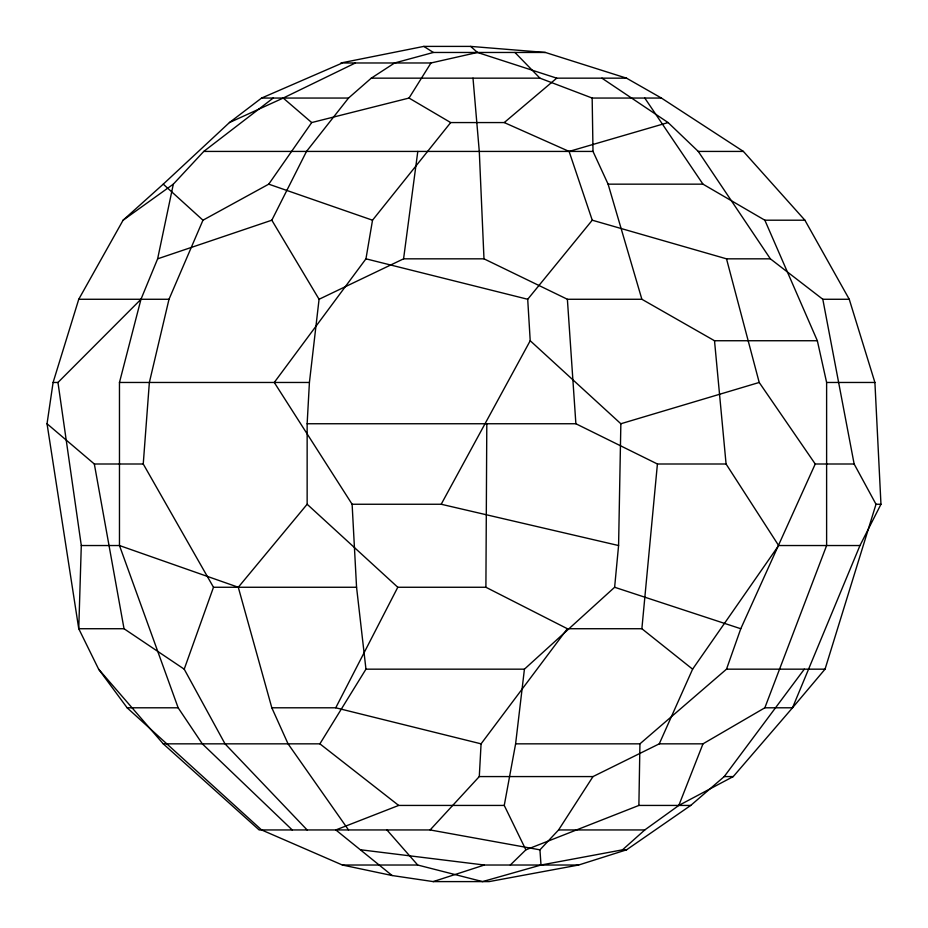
<?xml version="1.0" encoding="UTF-8"?>
<svg xmlns="http://www.w3.org/2000/svg" width="928" height="928" viewBox="0 0 928 928"><rect width="100%" height="100%" fill="white"/><g stroke="black" fill="none" stroke-linecap="round" stroke-linejoin="round"><path stroke-width="1.39" d="M342.386 62.976L261.58 98.055L229.425 122.566L163.247 184.162L123.099 220.203L78.752 299.268L53.093 382.464L47.038 423.748L78.752 628.732L98.623 669.169L163.247 743.838L259.144 829.945L430.128 829.945L479.289 776.574L593.004 776.574L659.263 743.838L692.601 669.169L641.874 628.732L567.379 628.732L485.901 587.262L486.806 423.748M510.296 865.024L525.874 849.839L638.882 805.434L639.937 743.838L726.508 669.169L740.776 628.732L815.236 464L759.208 382.464L726.508 258.831L592.25 220.203L569.108 151.426L504.252 122.566L450.683 122.566L409.028 98.055L311.704 122.566L268.737 184.162L202.965 220.203L169 299.268L149.362 382.464L143.248 464L213.486 587.262L184.22 669.169L225.017 743.838L307.133 829.945M525.874 849.839L504.252 805.434L515.608 743.838L524.424 669.169L614.626 587.262L618.582 545.536L620.855 423.748L530.213 340.738L527.707 299.268L592.25 220.203M273.203 98.055L203.766 151.426L173.327 184.162L157.632 258.831L140.975 299.268L57.965 382.464L81.293 545.536L78.752 628.732L124.027 628.732L184.22 669.169M479.289 776.574L481.075 743.838L567.379 628.732M348.522 829.945L288.063 743.838L271.823 707.797L238.287 587.262L307.145 504.252L307.145 423.748L309.418 382.464L319.07 299.268L271.823 220.203L306.495 151.426L348.522 98.055L371.281 78.161L394.62 62.976L433.376 52.467L545.409 52.467L626.528 78.161L661.409 98.055L743.398 151.426L804.901 220.203L849.248 299.268L874.907 382.464L880.962 504.252L859.966 545.536L792.512 707.797L733.248 776.574L678.82 805.434L644.786 829.945L622.491 849.839L541.001 865.024L482.56 881.6L417.704 865.024L342.386 865.024L261.58 829.945L127.136 707.797L98.623 669.169M641.874 628.732L657.418 464L575.882 423.748L307.145 423.748M319.07 299.268L403.576 258.831L417.797 151.426M163.247 743.838L319.893 743.838L365.957 669.169L356.561 587.262L352.118 504.252L274.27 382.464L365.957 258.831L372.522 220.203L450.683 122.566M292.227 829.945L202.316 743.838L178.153 707.797L119.468 545.536L119.468 382.464L140.975 299.268M659.263 743.838L702.983 743.838L764.846 707.797L792.512 707.797L825.05 669.169L876.009 504.252L854.143 464L822.811 299.268L770.368 258.831L698.274 151.426L668.102 122.566L601.912 78.161M764.846 707.797L826.616 545.536L826.616 382.464L817.348 340.738L764.846 220.203L702.983 184.162L644.786 98.055M678.82 805.434L702.983 743.838M271.823 707.797L335.75 707.797L397.787 587.262L485.901 587.262M352.118 504.252L441.194 504.252L530.213 340.738M409.028 98.055L430.975 62.976L477.468 52.467L556.719 78.161L626.528 78.161M541.001 865.024L539.945 849.839L558.586 829.945L593.004 776.574M692.601 669.169L778.638 545.536L859.966 545.536M342.386 865.024L392.15 875.533L433.225 881.6L489.149 881.6L578.631 865.024L626.528 849.839L690.722 805.434L724.234 776.574L804.309 669.169M504.252 122.566L556.719 78.161M123.099 220.203L173.327 184.162M229.425 122.566L283.214 98.055L355.389 62.976M504.252 805.434L398.68 805.434L335.832 829.945L392.15 875.533M157.632 258.831L271.823 220.203M433.225 881.6L484.358 865.024L578.631 865.024M620.855 423.748L759.208 382.464M569.108 151.426L668.102 122.566M545.409 52.467L470.647 46.4L423.818 46.4L340.924 62.976L430.975 62.976M371.281 78.161L539.945 78.161L592.168 98.055L661.409 98.055M261.58 98.055L348.522 98.055M203.766 151.426L593.004 151.426L608.107 184.162L641.874 299.268L714.514 340.738L817.348 340.738M698.274 151.426L743.398 151.426M608.107 184.162L702.983 184.162M764.846 220.203L804.901 220.203M403.576 258.831L483.987 258.831L567.379 299.268L641.874 299.268M726.508 258.831L770.368 258.831M78.752 299.268L169 299.268M822.811 299.268L849.248 299.268M53.093 382.464L57.965 382.464M119.468 382.464L309.418 382.464M826.616 382.464L874.907 382.464M47.038 423.748L94.331 464L143.248 464M657.418 464L726.079 464L778.638 545.536M815.236 464L854.143 464M876.009 504.252L880.962 504.252M81.293 545.536L119.468 545.536L238.287 587.262M213.486 587.262L356.561 587.262M365.957 669.169L524.424 669.169M726.508 669.169L825.05 669.169M127.136 707.797L178.153 707.797M515.608 743.838L639.937 743.838M724.234 776.574L733.248 776.574M638.882 805.434L690.722 805.434M558.586 829.945L644.786 829.945M622.491 849.839L626.528 849.839M361.096 849.839L484.358 865.024M430.128 829.945L539.945 849.839M441.194 504.252L618.582 545.536M335.75 707.797L481.075 743.838M365.957 258.831L527.707 299.268M614.626 587.262L740.776 628.732M268.737 184.162L372.522 220.203M423.818 46.4L433.376 52.467M319.893 743.838L398.68 805.434M283.214 98.055L311.704 122.566M470.647 46.4L477.468 52.467M163.247 184.162L202.965 220.203M307.145 504.252L397.787 587.262M514.936 52.467L539.945 78.161M386.93 829.945L417.704 865.024M94.331 464L124.027 628.732M714.514 340.738L726.079 464M473.002 78.161L479.289 151.426L483.987 258.831M567.379 299.268L575.882 423.748M592.168 98.055L593.004 151.426"/></g></svg>
